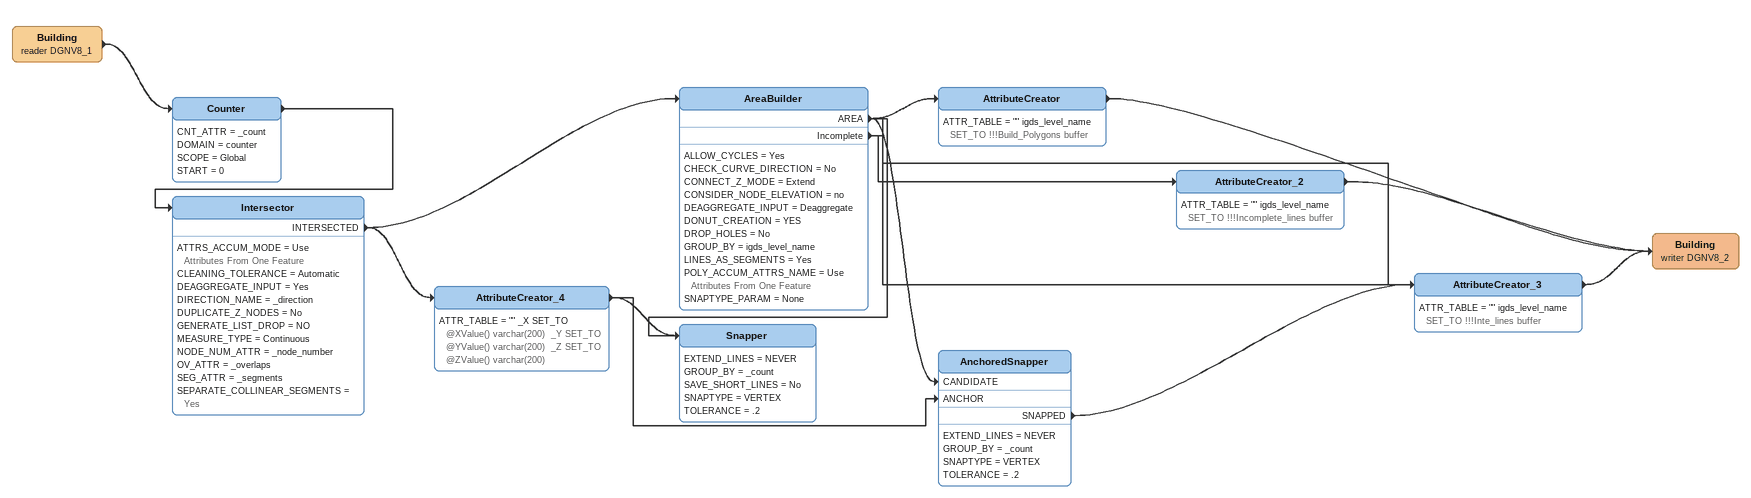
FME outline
Building (reader DGNV8_1)
    -> Counter
Counter
    CNT_ATTR = _count
    DOMAIN = counter
    SCOPE = Global
    START = 0
    -> Intersector
Intersector
    ATTRS_ACCUM_MODE = Use Attributes From One Feature
    CLEANING_TOLERANCE = Automatic
    DEAGGREGATE_INPUT = Yes
    DIRECTION_NAME = _direction
    DUPLICATE_Z_NODES = No
    GENERATE_LIST_DROP = NO
    MEASURE_TYPE = Continuous
    NODE_NUM_ATTR = _node_number
    OV_ATTR = _overlaps
    SEG_ATTR = _segments
    SEPARATE_COLLINEAR_SEGMENTS = Yes
    INTERSECTED -> AreaBuilder
    INTERSECTED -> AttributeCreator_4
AreaBuilder
    ALLOW_CYCLES = Yes
    CHECK_CURVE_DIRECTION = No
    CONNECT_Z_MODE = Extend
    CONSIDER_NODE_ELEVATION = no
    DEAGGREGATE_INPUT = Deaggregate
    DONUT_CREATION = YES
    DROP_HOLES = No
    GROUP_BY = igds_level_name
    LINES_AS_SEGMENTS = Yes
    POLY_ACCUM_ATTRS_NAME = Use Attributes From One Feature
    SNAPTYPE_PARAM = None
    AREA -> AttributeCreator
    AREA -> AttributeCreator_3
    AREA -> Snapper
    AREA -> AnchoredSnapper [CANDIDATE]
    Incomplete -> AttributeCreator_2
    Incomplete -> AttributeCreator_3
AttributeCreator
    ATTR_TABLE = "" igds_level_name SET_TO !!!Build_Polygons buffer
    -> Building (writer DGNV8_2)
AttributeCreator_2
    ATTR_TABLE = "" igds_level_name SET_TO !!!Incomplete_lines buffer
    -> Building (writer DGNV8_2)
AttributeCreator_4
    ATTR_TABLE = "" _X SET_TO @XValue() varchar(200)  _Y SET_TO @YValue() varchar(200)  _Z SET_TO @ZValue() varchar(200)
    -> Snapper
    -> AnchoredSnapper [ANCHOR]
Snapper
    EXTEND_LINES = NEVER
    GROUP_BY = _count
    SAVE_SHORT_LINES = No
    SNAPTYPE = VERTEX
    TOLERANCE = .2
AnchoredSnapper
    EXTEND_LINES = NEVER
    GROUP_BY = _count
    SNAPTYPE = VERTEX
    TOLERANCE = .2
    SNAPPED -> AttributeCreator_3
AttributeCreator_3
    ATTR_TABLE = "" igds_level_name SET_TO !!!Inte_lines buffer
    -> Building (writer DGNV8_2)
Building (writer DGNV8_2)
